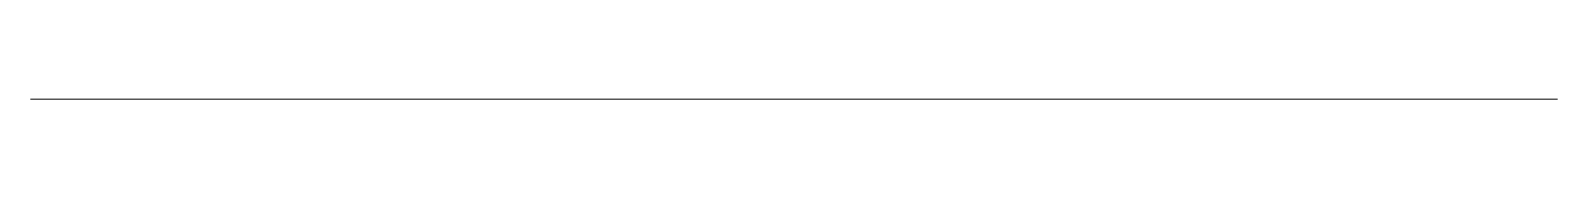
# Model space of a CAD drawing. Header units: millimetres. Extents: x 1086 to 2331, y 0 to 0.
# Drawn here: x 1086 to 1846, y 0 to 0 of the extents above; entities that cross this region are included whole.
import ezdxf

# ---------------------------------------------------------------- set-up
doc = ezdxf.new("R2010")
doc.units = ezdxf.units.MM
doc.header["$MEASUREMENT"] = 0

msp = doc.modelspace()

# ---------------------------------------------------------------- linework, layer by layer
at = {"color": 0, "linetype": 'Continuous', "lineweight": 0}
for p, q in [((1102.51, 0, 12.5), (1085.51, 0, 12.5)), ((1102.51, 0, 1012.5), (1085.51, 0, 1012.5)), ((1085.51, 0, 1012.5), (1085.51, 0, 12.5)), ((1102.51, 0, 12.5), (1085.51, 0, 12.5)), ((1085.51, 0, 1012.5), (1102.51, 0, 1012.5)), ((1085.51, 0, 12.5), (1085.51, 0, 1012.5)), ((1318.51, 0, 12.5), (1102.51, 0, 12.5)), ((1318.51, 0, 1012.5), (1102.51, 0, 1012.5)), ((1318.51, 0, 12.5), (1102.51, 0, 12.5)), ((1102.51, 0, 1012.5), (1318.51, 0, 1012.5)), ((1102.51, 0, 12.5), (1102.51, 0, 1012.5)), ((1102.51, 0, 1012.5), (1102.51, 0, 12.5)), ((1295.51, 0, 549.5), (1295.51, 0, 565.5)), ((1295.51, 0, 629.5), (1295.51, 0, 645.5)), ((1295.51, 0, 469.5), (1295.51, 0, 485.5)), ((1295.51, 0, 509.5), (1295.51, 0, 525.5)), ((1295.51, 0, 589.5), (1295.51, 0, 605.5)), ((1310.51, 0, 517.5), (1310.51, 0, 507.12)), ((1310.51, 0, 637.5), (1310.51, 0, 627.12)), ((1310.51, 0, 487.87), (1310.51, 0, 477.5)), ((1310.51, 0, 647.87), (1310.51, 0, 637.5)), ((1310.51, 0, 527.87), (1310.51, 0, 517.5)), ((1310.51, 0, 477.5), (1310.51, 0, 467.12)), ((1310.51, 0, 607.87), (1310.51, 0, 597.5)), ((1310.51, 0, 557.5), (1310.51, 0, 547.12)), ((1310.51, 0, 597.5), (1310.51, 0, 587.12)), ((1310.51, 0, 567.87), (1310.51, 0, 557.5)), ((1310.51, 0, 604.52), (1310.51, 0, 605.5)), ((1310.51, 0, 564.52), (1310.51, 0, 565.5)), ((1310.51, 0, 644.52), (1310.51, 0, 645.5)), ((1310.51, 0, 524.52), (1310.51, 0, 525.5)), ((1310.51, 0, 477.5), (1310.51, 0, 469.5)), ((1310.51, 0, 484.52), (1310.51, 0, 485.5)), ((1310.51, 0, 517.5), (1310.51, 0, 527.87)), ((1310.51, 0, 507.12), (1310.51, 0, 517.5)), ((1310.51, 0, 597.5), (1310.51, 0, 607.87)), ((1310.51, 0, 587.12), (1310.51, 0, 597.5)), ((1310.51, 0, 637.5), (1310.51, 0, 647.87)), ((1310.51, 0, 627.12), (1310.51, 0, 637.5)), ((1310.51, 0, 477.5), (1310.51, 0, 487.87)), ((1310.51, 0, 467.12), (1310.51, 0, 477.5)), ((1310.51, 0, 557.5), (1310.51, 0, 567.87)), ((1310.51, 0, 547.12), (1310.51, 0, 557.5)), ((1310.51, 0, 517.5), (1310.51, 0, 509.5)), ((1318.51, 0, 568.76), (1311.39, 0, 568.76)), ((1311.39, 0, 568.31), (1318.51, 0, 568.31)), ((1311.39, 0, 568.76), (1311.39, 0, 568.31)), ((1318.51, 0, 568.76), (1311.39, 0, 568.76)), ((1318.51, 0, 506.68), (1311.39, 0, 506.68)), ((1311.39, 0, 517.06), (1318.51, 0, 517.06)), ((1311.39, 0, 506.68), (1311.39, 0, 517.06)), ((1318.51, 0, 626.68), (1311.39, 0, 626.68)), ((1311.39, 0, 637.06), (1318.51, 0, 637.06)), ((1311.39, 0, 626.68), (1311.39, 0, 637.06)), ((1318.51, 0, 517.94), (1311.39, 0, 517.94)), ((1311.39, 0, 528.31), (1318.51, 0, 528.31)), ((1311.39, 0, 517.94), (1311.39, 0, 528.31)), ((1311.39, 0, 506.24), (1318.51, 0, 506.24)), ((1311.39, 0, 506.68), (1311.39, 0, 506.24)), ((1318.51, 0, 506.68), (1311.39, 0, 506.68)), ((1311.39, 0, 626.24), (1318.51, 0, 626.24)), ((1311.39, 0, 506.24), (1318.51, 0, 506.24)), ((1311.39, 0, 648.31), (1318.51, 0, 648.31)), ((1311.39, 0, 648.76), (1311.39, 0, 648.31)), ((1318.51, 0, 648.76), (1311.39, 0, 648.76)), ((1318.51, 0, 528.76), (1311.39, 0, 528.76)), ((1311.39, 0, 626.24), (1318.51, 0, 626.24)), ((1311.39, 0, 626.68), (1311.39, 0, 626.24)), ((1318.51, 0, 626.68), (1311.39, 0, 626.68)), ((1311.39, 0, 517.06), (1318.51, 0, 517.06)), ((1311.39, 0, 517.94), (1311.39, 0, 517.06)), ((1318.51, 0, 517.94), (1311.39, 0, 517.94)), ((1318.51, 0, 648.76), (1311.39, 0, 648.76)), ((1318.51, 0, 488.76), (1311.39, 0, 488.76)), ((1311.39, 0, 488.31), (1318.51, 0, 488.31)), ((1311.39, 0, 488.76), (1311.39, 0, 488.31)), ((1318.51, 0, 488.76), (1311.39, 0, 488.76)), ((1311.39, 0, 466.24), (1318.51, 0, 466.24)), ((1311.39, 0, 528.31), (1318.51, 0, 528.31)), ((1311.39, 0, 528.76), (1311.39, 0, 528.31)), ((1318.51, 0, 528.76), (1311.39, 0, 528.76)), ((1318.51, 0, 637.94), (1311.39, 0, 637.94)), ((1311.39, 0, 648.31), (1318.51, 0, 648.31)), ((1311.39, 0, 637.94), (1311.39, 0, 648.31)), ((1311.39, 0, 637.06), (1318.51, 0, 637.06)), ((1311.39, 0, 637.94), (1311.39, 0, 637.06)), ((1318.51, 0, 637.94), (1311.39, 0, 637.94)), ((1311.39, 0, 466.24), (1318.51, 0, 466.24)), ((1311.39, 0, 466.68), (1311.39, 0, 466.24)), ((1318.51, 0, 466.68), (1311.39, 0, 466.68)), ((1311.39, 0, 477.06), (1318.51, 0, 477.06)), ((1311.39, 0, 477.94), (1311.39, 0, 477.06)), ((1318.51, 0, 477.94), (1311.39, 0, 477.94)), ((1318.51, 0, 466.68), (1311.39, 0, 466.68)), ((1311.39, 0, 477.06), (1318.51, 0, 477.06)), ((1311.39, 0, 466.68), (1311.39, 0, 477.06)), ((1318.51, 0, 477.94), (1311.39, 0, 477.94)), ((1311.39, 0, 488.31), (1318.51, 0, 488.31)), ((1311.39, 0, 477.94), (1311.39, 0, 488.31)), ((1311.39, 0, 597.06), (1318.51, 0, 597.06)), ((1311.39, 0, 597.94), (1311.39, 0, 597.06)), ((1318.51, 0, 597.94), (1311.39, 0, 597.94)), ((1311.39, 0, 557.06), (1318.51, 0, 557.06)), ((1311.39, 0, 557.94), (1311.39, 0, 557.06)), ((1318.51, 0, 557.94), (1311.39, 0, 557.94)), ((1311.39, 0, 546.24), (1318.51, 0, 546.24)), ((1311.39, 0, 546.68), (1311.39, 0, 546.24)), ((1318.51, 0, 546.68), (1311.39, 0, 546.68)), ((1318.51, 0, 586.68), (1311.39, 0, 586.68)), ((1311.39, 0, 597.06), (1318.51, 0, 597.06)), ((1311.39, 0, 586.68), (1311.39, 0, 597.06)), ((1318.51, 0, 608.76), (1311.39, 0, 608.76)), ((1311.39, 0, 506.24), (1311.39, 0, 506.68)), ((1311.39, 0, 506.68), (1311.39, 0, 517.06)), ((1311.39, 0, 637.06), (1311.39, 0, 637.94)), ((1318.51, 0, 597.94), (1311.39, 0, 597.94)), ((1311.39, 0, 608.31), (1318.51, 0, 608.31)), ((1311.39, 0, 597.94), (1311.39, 0, 608.31)), ((1311.39, 0, 608.31), (1318.51, 0, 608.31)), ((1311.39, 0, 608.76), (1311.39, 0, 608.31)), ((1318.51, 0, 608.76), (1311.39, 0, 608.76)), ((1311.39, 0, 626.68), (1311.39, 0, 637.06)), ((1311.39, 0, 517.06), (1311.39, 0, 517.94)), ((1311.39, 0, 586.24), (1318.51, 0, 586.24)), ((1311.39, 0, 586.68), (1311.39, 0, 586.24)), ((1318.51, 0, 586.68), (1311.39, 0, 586.68)), ((1311.39, 0, 626.24), (1311.39, 0, 626.68)), ((1311.39, 0, 586.24), (1318.51, 0, 586.24)), ((1318.51, 0, 557.94), (1311.39, 0, 557.94)), ((1311.39, 0, 568.31), (1318.51, 0, 568.31)), ((1311.39, 0, 557.94), (1311.39, 0, 568.31)), ((1311.39, 0, 488.31), (1311.39, 0, 488.76)), ((1311.39, 0, 477.94), (1311.39, 0, 488.31)), ((1311.39, 0, 637.94), (1311.39, 0, 648.31)), ((1311.39, 0, 546.24), (1318.51, 0, 546.24)), ((1311.39, 0, 517.94), (1311.39, 0, 528.31)), ((1318.51, 0, 546.68), (1311.39, 0, 546.68)), ((1311.39, 0, 557.06), (1318.51, 0, 557.06)), ((1311.39, 0, 546.68), (1311.39, 0, 557.06)), ((1311.39, 0, 528.31), (1311.39, 0, 528.76)), ((1311.39, 0, 648.31), (1311.39, 0, 648.76)), ((1311.39, 0, 466.68), (1311.39, 0, 477.06)), ((1311.39, 0, 466.24), (1311.39, 0, 466.68)), ((1311.39, 0, 597.94), (1311.39, 0, 608.31)), ((1311.39, 0, 546.68), (1311.39, 0, 557.06)), ((1311.39, 0, 557.06), (1311.39, 0, 557.94)), ((1311.39, 0, 586.68), (1311.39, 0, 597.06)), ((1311.39, 0, 608.31), (1311.39, 0, 608.76)), ((1311.39, 0, 597.06), (1311.39, 0, 597.94)), ((1311.39, 0, 546.24), (1311.39, 0, 546.68)), ((1311.39, 0, 568.31), (1311.39, 0, 568.76)), ((1311.39, 0, 477.06), (1311.39, 0, 477.94)), ((1311.39, 0, 557.94), (1311.39, 0, 568.31)), ((1311.39, 0, 586.24), (1311.39, 0, 586.68)), ((1335.51, 0, 12.5), (1318.51, 0, 12.5)), ((1335.51, 0, 1012.5), (1318.51, 0, 1012.5)), ((1318.51, 0, 1012.5), (1318.51, 0, 12.5)), ((1335.51, 0, 12.5), (1318.51, 0, 12.5)), ((1318.51, 0, 1012.5), (1335.51, 0, 1012.5)), ((1318.51, 0, 12.5), (1318.51, 0, 1012.5)), ((1335.51, 0, 12.5), (1335.51, 0, 1012.5)), ((1335.51, 0, 1012.5), (1335.51, 0, 12.5)), ((1345.51, 0, 677.5), (1335.51, 0, 677.5)), ((1335.51, 0, 437.5), (1345.41, 0, 437.5)), ((1345.51, 0, 677.5), (1335.51, 0, 677.5)), ((1335.51, 0, 437.5), (1345.41, 0, 437.5)), ((1345.41, 0, 437.5), (1345.42, 0, 437.5)), ((1345.41, 0, 437.5), (1345.51, 0, 437.5)), ((1345.42, 0, 437.5), (1345.51, 0, 437.5)), ((1345.51, 0, 437.6), (1345.51, 0, 677.5)), ((1345.51, 0, 696.5), (1345.51, 0, 712.5)), ((1345.51, 0, 677.5), (1345.51, 0, 696.5)), ((1345.51, 0, 677.5), (1351.51, 0, 677.5)), ((1345.51, 0, 437.6), (1345.51, 0, 677.5)), ((1345.51, 0, 437.5), (1345.51, 0, 437.6)), ((1345.51, 0, 328.5), (1345.51, 0, 437.4)), ((1345.51, 0, 312.5), (1345.51, 0, 328.5)), ((1345.51, 0, 677.5), (1351.51, 0, 677.5)), ((1345.51, 0, 312.5), (1845.51, 0, 312.5)), ((1345.51, 0, 328.5), (1345.51, 0, 437.4)), ((1345.51, 0, 677.5), (1345.51, 0, 696.5)), ((1845.51, 0, 712.5), (1345.51, 0, 712.5)), ((1845.51, 0, 328.5), (1345.51, 0, 328.5)), ((1345.51, 0, 696.5), (1845.51, 0, 696.5)), ((1345.51, 0, 312.5), (1345.51, 0, 328.5)), ((1845.51, 0, 312.5), (1345.51, 0, 312.5)), ((1345.51, 0, 328.5), (1845.51, 0, 328.5)), ((1345.51, 0, 696.5), (1345.51, 0, 712.5)), ((1845.51, 0, 696.5), (1345.51, 0, 696.5)), ((1345.51, 0, 712.5), (1845.51, 0, 712.5)), ((1345.51, 0, 437.5), (1345.51, 0, 437.6)), ((1345.51, 0, 437.5), (1345.61, 0, 437.5)), ((1345.51, 0, 437.4), (1345.51, 0, 437.5)), ((1345.61, 0, 437.5), (1345.51, 0, 437.5)), ((1345.51, 0, 437.4), (1345.51, 0, 437.5)), ((1345.61, 0, 437.5), (1351.51, 0, 437.5)), ((1351.51, 0, 437.5), (1345.61, 0, 437.5)), ((1346.09, 0, 517.79), (1346.09, 0, 528.46)), ((1346.09, 0, 506.53), (1346.09, 0, 517.2)), ((1346.09, 0, 586.53), (1346.09, 0, 597.2)), ((1346.09, 0, 477.79), (1346.09, 0, 488.46)), ((1346.09, 0, 637.79), (1346.09, 0, 648.46)), ((1346.09, 0, 597.79), (1346.09, 0, 608.46)), ((1346.09, 0, 466.53), (1346.09, 0, 477.2)), ((1346.09, 0, 546.53), (1346.09, 0, 557.2)), ((1346.09, 0, 557.79), (1346.09, 0, 568.46)), ((1346.09, 0, 626.53), (1346.09, 0, 637.2)), ((1346.09, 0, 546.28), (1346.09, 0, 546.53)), ((1346.09, 0, 546.24), (1346.09, 0, 546.28)), ((1346.09, 0, 568.46), (1346.09, 0, 557.79)), ((1354.92, 0, 568.46), (1346.09, 0, 568.46)), ((1346.09, 0, 557.79), (1354.92, 0, 557.79)), ((1354.92, 0, 546.24), (1346.09, 0, 546.24)), ((1346.09, 0, 568.63), (1346.09, 0, 568.76)), ((1346.09, 0, 568.46), (1346.09, 0, 568.63)), ((1346.09, 0, 557.2), (1346.09, 0, 546.53)), ((1354.92, 0, 557.2), (1346.09, 0, 557.2)), ((1346.09, 0, 546.53), (1354.92, 0, 546.53)), ((1346.09, 0, 557.44), (1346.09, 0, 557.79)), ((1346.09, 0, 557.2), (1346.09, 0, 557.44)), ((1346.09, 0, 568.76), (1354.92, 0, 568.76)), ((1346.09, 0, 608.46), (1354.92, 0, 608.46)), ((1346.09, 0, 608.76), (1346.09, 0, 608.46)), ((1354.92, 0, 608.76), (1346.09, 0, 608.76)), ((1346.09, 0, 637.2), (1354.92, 0, 637.2)), ((1346.09, 0, 637.79), (1346.09, 0, 637.2)), ((1354.92, 0, 637.79), (1346.09, 0, 637.79)), ((1346.09, 0, 466.24), (1354.92, 0, 466.24)), ((1346.09, 0, 466.53), (1346.09, 0, 466.24)), ((1354.92, 0, 466.53), (1346.09, 0, 466.53)), ((1346.09, 0, 488.46), (1354.92, 0, 488.46)), ((1346.09, 0, 488.76), (1346.09, 0, 488.46)), ((1354.92, 0, 488.76), (1346.09, 0, 488.76)), ((1346.09, 0, 477.2), (1354.92, 0, 477.2)), ((1346.09, 0, 477.79), (1346.09, 0, 477.2)), ((1354.92, 0, 477.79), (1346.09, 0, 477.79)), ((1346.09, 0, 626.24), (1354.92, 0, 626.24)), ((1346.09, 0, 626.53), (1346.09, 0, 626.24)), ((1354.92, 0, 626.53), (1346.09, 0, 626.53)), ((1346.09, 0, 517.2), (1354.92, 0, 517.2)), ((1346.09, 0, 517.79), (1346.09, 0, 517.2)), ((1354.92, 0, 517.79), (1346.09, 0, 517.79)), ((1346.09, 0, 546.24), (1354.92, 0, 546.24)), ((1346.09, 0, 546.53), (1346.09, 0, 546.24)), ((1354.92, 0, 546.53), (1346.09, 0, 546.53)), ((1346.09, 0, 528.46), (1354.92, 0, 528.46)), ((1346.09, 0, 528.76), (1346.09, 0, 528.46)), ((1354.92, 0, 528.76), (1346.09, 0, 528.76)), ((1346.09, 0, 506.24), (1354.92, 0, 506.24)), ((1346.09, 0, 506.53), (1346.09, 0, 506.24)), ((1354.92, 0, 506.53), (1346.09, 0, 506.53)), ((1346.09, 0, 586.24), (1354.92, 0, 586.24)), ((1346.09, 0, 586.53), (1346.09, 0, 586.24)), ((1354.92, 0, 586.53), (1346.09, 0, 586.53)), ((1346.09, 0, 597.2), (1354.92, 0, 597.2)), ((1346.09, 0, 597.79), (1346.09, 0, 597.2)), ((1354.92, 0, 597.79), (1346.09, 0, 597.79)), ((1346.09, 0, 648.46), (1354.92, 0, 648.46)), ((1346.09, 0, 648.76), (1346.09, 0, 648.46)), ((1354.92, 0, 648.76), (1346.09, 0, 648.76)), ((1346.09, 0, 568.46), (1354.92, 0, 568.46)), ((1346.09, 0, 568.76), (1346.09, 0, 568.46)), ((1354.92, 0, 568.76), (1346.09, 0, 568.76)), ((1346.09, 0, 557.2), (1354.92, 0, 557.2)), ((1346.09, 0, 557.79), (1346.09, 0, 557.2)), ((1354.92, 0, 557.79), (1346.09, 0, 557.79)), ((1346.09, 0, 528.63), (1346.09, 0, 528.76)), ((1346.09, 0, 528.46), (1346.09, 0, 528.63)), ((1346.09, 0, 528.76), (1354.92, 0, 528.76)), ((1346.09, 0, 517.2), (1346.09, 0, 506.53)), ((1354.92, 0, 517.2), (1346.09, 0, 517.2)), ((1346.09, 0, 506.53), (1354.92, 0, 506.53)), ((1354.92, 0, 506.24), (1346.09, 0, 506.24)), ((1346.09, 0, 517.44), (1346.09, 0, 517.79)), ((1346.09, 0, 517.2), (1346.09, 0, 517.44)), ((1346.09, 0, 528.46), (1346.09, 0, 517.79)), ((1354.92, 0, 528.46), (1346.09, 0, 528.46)), ((1346.09, 0, 517.79), (1354.92, 0, 517.79)), ((1346.09, 0, 506.28), (1346.09, 0, 506.53)), ((1346.09, 0, 506.24), (1346.09, 0, 506.28)), ((1346.09, 0, 648.76), (1354.92, 0, 648.76)), ((1346.09, 0, 477.2), (1346.09, 0, 466.53)), ((1354.92, 0, 477.2), (1346.09, 0, 477.2)), ((1346.09, 0, 466.53), (1354.92, 0, 466.53)), ((1346.09, 0, 608.46), (1346.09, 0, 597.79)), ((1354.92, 0, 608.46), (1346.09, 0, 608.46)), ((1346.09, 0, 597.79), (1354.92, 0, 597.79)), ((1346.09, 0, 597.2), (1346.09, 0, 586.53)), ((1354.92, 0, 597.2), (1346.09, 0, 597.2)), ((1346.09, 0, 586.53), (1354.92, 0, 586.53)), ((1354.92, 0, 586.24), (1346.09, 0, 586.24)), ((1346.09, 0, 586.28), (1346.09, 0, 586.53)), ((1346.09, 0, 586.24), (1346.09, 0, 586.28)), ((1346.09, 0, 488.76), (1354.92, 0, 488.76)), ((1346.09, 0, 637.2), (1346.09, 0, 626.53)), ((1354.92, 0, 637.2), (1346.09, 0, 637.2)), ((1346.09, 0, 626.53), (1354.92, 0, 626.53)), ((1346.09, 0, 637.44), (1346.09, 0, 637.79)), ((1346.09, 0, 637.2), (1346.09, 0, 637.44)), ((1346.09, 0, 608.76), (1354.92, 0, 608.76)), ((1346.09, 0, 597.44), (1346.09, 0, 597.79)), ((1346.09, 0, 597.2), (1346.09, 0, 597.44)), ((1346.09, 0, 488.46), (1346.09, 0, 477.79)), ((1354.92, 0, 488.46), (1346.09, 0, 488.46)), ((1346.09, 0, 477.79), (1354.92, 0, 477.79)), ((1346.09, 0, 648.63), (1346.09, 0, 648.76)), ((1346.09, 0, 648.46), (1346.09, 0, 648.63)), ((1346.09, 0, 488.63), (1346.09, 0, 488.76)), ((1346.09, 0, 488.46), (1346.09, 0, 488.63)), ((1346.09, 0, 608.63), (1346.09, 0, 608.76)), ((1346.09, 0, 608.46), (1346.09, 0, 608.63)), ((1346.09, 0, 648.46), (1346.09, 0, 637.79)), ((1354.92, 0, 648.46), (1346.09, 0, 648.46)), ((1346.09, 0, 637.79), (1354.92, 0, 637.79)), ((1354.92, 0, 626.24), (1346.09, 0, 626.24)), ((1354.92, 0, 466.24), (1346.09, 0, 466.24)), ((1346.09, 0, 466.28), (1346.09, 0, 466.53)), ((1346.09, 0, 466.24), (1346.09, 0, 466.28)), ((1346.09, 0, 626.28), (1346.09, 0, 626.53)), ((1346.09, 0, 626.24), (1346.09, 0, 626.28)), ((1346.09, 0, 477.44), (1346.09, 0, 477.79)), ((1346.09, 0, 477.2), (1346.09, 0, 477.44)), ((1351.51, 0, 677.5), (1351.51, 0, 648.76)), ((1351.51, 0, 626.24), (1351.51, 0, 608.76)), ((1351.51, 0, 586.24), (1351.51, 0, 568.76)), ((1351.51, 0, 546.24), (1351.51, 0, 528.76)), ((1351.51, 0, 506.24), (1351.51, 0, 488.76)), ((1351.51, 0, 466.24), (1351.51, 0, 437.5)), ((1351.51, 0, 437.5), (1351.51, 0, 466.24)), ((1351.51, 0, 488.76), (1351.51, 0, 506.24)), ((1351.51, 0, 528.76), (1351.51, 0, 546.24)), ((1351.51, 0, 568.76), (1351.51, 0, 586.24)), ((1351.51, 0, 608.76), (1351.51, 0, 626.24)), ((1351.51, 0, 648.76), (1351.51, 0, 677.5)), ((1351.51, 0, 648.76), (1351.51, 0, 626.24)), ((1351.51, 0, 608.76), (1351.51, 0, 586.24)), ((1351.51, 0, 568.76), (1351.51, 0, 546.24)), ((1351.51, 0, 528.76), (1351.51, 0, 506.24)), ((1351.51, 0, 488.76), (1351.51, 0, 466.24)), ((1351.51, 0, 466.24), (1351.51, 0, 488.76)), ((1351.51, 0, 506.24), (1351.51, 0, 528.76)), ((1351.51, 0, 546.24), (1351.51, 0, 568.76)), ((1351.51, 0, 586.24), (1351.51, 0, 608.76)), ((1351.51, 0, 626.24), (1351.51, 0, 648.76)), ((1354.92, 0, 557.79), (1354.92, 0, 568.46)), ((1354.92, 0, 546.53), (1354.92, 0, 557.2)), ((1354.92, 0, 608.46), (1354.92, 0, 608.76)), ((1354.92, 0, 637.2), (1354.92, 0, 637.79)), ((1354.92, 0, 466.24), (1354.92, 0, 466.53)), ((1354.92, 0, 488.46), (1354.92, 0, 477.79)), ((1354.92, 0, 648.46), (1354.92, 0, 637.79)), ((1354.92, 0, 488.46), (1354.92, 0, 488.76)), ((1354.92, 0, 477.2), (1354.92, 0, 477.79)), ((1354.92, 0, 517.2), (1354.92, 0, 506.53)), ((1354.92, 0, 626.24), (1354.92, 0, 626.53)), ((1354.92, 0, 517.2), (1354.92, 0, 517.79)), ((1354.92, 0, 546.24), (1354.92, 0, 546.53)), ((1354.92, 0, 608.46), (1354.92, 0, 597.79)), ((1354.92, 0, 528.46), (1354.92, 0, 528.76)), ((1354.92, 0, 528.46), (1354.92, 0, 517.79)), ((1354.92, 0, 477.2), (1354.92, 0, 466.53)), ((1354.92, 0, 506.24), (1354.92, 0, 506.53)), ((1354.92, 0, 586.24), (1354.92, 0, 586.53)), ((1354.92, 0, 597.2), (1354.92, 0, 597.79)), ((1354.92, 0, 597.2), (1354.92, 0, 586.53)), ((1354.92, 0, 648.46), (1354.92, 0, 648.76)), ((1354.92, 0, 637.2), (1354.92, 0, 626.53)), ((1354.92, 0, 568.46), (1354.92, 0, 568.76)), ((1354.92, 0, 568.46), (1354.92, 0, 557.79)), ((1354.92, 0, 557.2), (1354.92, 0, 546.53)), ((1354.92, 0, 557.2), (1354.92, 0, 557.79)), ((1354.92, 0, 608.76), (1354.92, 0, 608.46)), ((1354.92, 0, 517.79), (1354.92, 0, 517.2)), ((1354.92, 0, 557.79), (1354.92, 0, 557.2)), ((1354.92, 0, 648.76), (1354.92, 0, 648.46)), ((1354.92, 0, 568.76), (1354.92, 0, 568.46)), ((1354.92, 0, 477.79), (1354.92, 0, 477.2)), ((1354.92, 0, 466.53), (1354.92, 0, 466.24)), ((1354.92, 0, 488.76), (1354.92, 0, 488.46)), ((1354.92, 0, 506.53), (1354.92, 0, 506.24)), ((1354.92, 0, 597.79), (1354.92, 0, 597.2)), ((1354.92, 0, 626.53), (1354.92, 0, 626.24)), ((1354.92, 0, 586.53), (1354.92, 0, 586.24)), ((1354.92, 0, 637.79), (1354.92, 0, 637.2)), ((1354.92, 0, 546.53), (1354.92, 0, 546.24)), ((1354.92, 0, 528.76), (1354.92, 0, 528.46)), ((1354.92, 0, 506.53), (1354.92, 0, 517.2)), ((1354.92, 0, 517.79), (1354.92, 0, 528.46)), ((1354.92, 0, 466.53), (1354.92, 0, 477.2)), ((1354.92, 0, 597.79), (1354.92, 0, 608.46)), ((1354.92, 0, 586.53), (1354.92, 0, 597.2)), ((1354.92, 0, 626.53), (1354.92, 0, 637.2)), ((1354.92, 0, 477.79), (1354.92, 0, 488.46)), ((1354.92, 0, 637.79), (1354.92, 0, 648.46)), ((1355.51, 0, 477.5), (1355.51, 0, 488.17)), ((1355.51, 0, 637.5), (1355.51, 0, 648.17)), ((1355.51, 0, 506.83), (1355.51, 0, 517.5)), ((1355.51, 0, 597.5), (1355.51, 0, 608.17)), ((1355.51, 0, 517.5), (1355.51, 0, 528.17)), ((1355.51, 0, 466.83), (1355.51, 0, 477.5)), ((1355.51, 0, 586.83), (1355.51, 0, 597.5)), ((1355.51, 0, 626.83), (1355.51, 0, 637.5)), ((1355.51, 0, 557.5), (1355.51, 0, 568.17)), ((1355.51, 0, 546.83), (1355.51, 0, 557.5)), ((1355.51, 0, 637.5), (1355.51, 0, 626.83)), ((1355.51, 0, 648.17), (1355.51, 0, 637.5)), ((1355.51, 0, 517.5), (1355.51, 0, 506.83)), ((1355.51, 0, 528.17), (1355.51, 0, 517.5)), ((1355.51, 0, 557.5), (1355.51, 0, 546.83)), ((1355.51, 0, 568.17), (1355.51, 0, 557.5)), ((1355.51, 0, 477.5), (1355.51, 0, 466.83)), ((1355.51, 0, 488.17), (1355.51, 0, 477.5)), ((1355.51, 0, 597.5), (1355.51, 0, 586.83)), ((1355.51, 0, 608.17), (1355.51, 0, 597.5)), ((1845.51, 0, 696.5), (1845.51, 0, 712.5)), ((1845.51, 0, 328.5), (1845.51, 0, 696.5)), ((1845.51, 0, 312.5), (1845.51, 0, 328.5)), ((1845.51, 0, 696.5), (1845.51, 0, 328.5)), ((1845.51, 0, 328.5), (1845.51, 0, 312.5)), ((1845.51, 0, 712.5), (1845.51, 0, 696.5))]:
    msp.add_line(p, q, dxfattribs=at)
at = {"color": 0, "linetype": 'Continuous', "lineweight": 0, "extrusion": (0, -1, 0)}
for centre, radius, start, end in [((1311.39, 507.12), 0.882, 180, 270), ((1311.39, 647.87), 0.882, 90, 180), ((1311.39, 507.12), 0.882, 180, 270), ((1311.39, 627.12), 0.882, 180, 270), ((1311.39, 627.12), 0.882, 180, 270), ((1311.39, 487.87), 0.882, 90, 180), ((1311.39, 467.12), 0.882, 180, 270), ((1311.39, 527.87), 0.882, 90, 180), ((1311.39, 487.87), 0.882, 90, 180), ((1311.39, 527.87), 0.882, 90, 180), ((1311.39, 647.87), 0.882, 90, 180), ((1311.39, 467.12), 0.882, 180, 270), ((1311.39, 587.12), 0.882, 180, 270), ((1311.39, 567.87), 0.882, 90, 180), ((1311.39, 607.87), 0.882, 90, 180), ((1311.39, 547.12), 0.882, 180, 270), ((1311.39, 607.87), 0.882, 90, 180), ((1311.39, 567.87), 0.882, 90, 180), ((1311.39, 547.12), 0.882, 180, 270), ((1311.39, 587.12), 0.882, 180, 270), ((1345.51, 437.5), 0.1, 90, 180.00002), ((1345.51, 437.5), 0.1, 90, 180), ((1345.51, 437.5), 0.1, 180, 270), ((1345.51, 437.5), 0.1, 270, 90), ((1345.51, 437.5), 0.1, 270, 90), ((1346.09, 506.83), 0.588, 180, 270), ((1346.09, 488.17), 0.588, 90, 180), ((1346.09, 466.83), 0.588, 180, 270), ((1346.09, 626.83), 0.588, 180, 270), ((1346.09, 648.17), 0.588, 90, 180), ((1346.09, 586.83), 0.588, 180, 270), ((1346.09, 546.83), 0.588, 180, 270), ((1346.09, 568.17), 0.588, 90, 180), ((1346.09, 608.17), 0.588, 90, 180), ((1346.09, 528.17), 0.588, 90, 180), ((1346.09, 546.83), 0.588, 180, 270), ((1346.09, 568.17), 0.588, 90, 180), ((1346.09, 528.17), 0.588, 90, 180), ((1346.09, 506.83), 0.588, 180, 270), ((1346.09, 586.83), 0.588, 180, 270), ((1346.09, 648.17), 0.588, 90, 180), ((1346.09, 488.17), 0.588, 90, 180), ((1346.09, 608.17), 0.588, 90, 180), ((1346.09, 466.83), 0.588, 180, 270), ((1346.09, 626.83), 0.588, 180, 270), ((1354.92, 648.17), 0.588, 0, 90), ((1354.92, 546.83), 0.588, 270, 360), ((1354.92, 608.17), 0.588, 0, 90), ((1354.92, 488.17), 0.588, 0, 90), ((1354.92, 506.83), 0.588, 270, 360), ((1354.92, 466.83), 0.588, 270, 360), ((1354.92, 586.83), 0.588, 270, 0), ((1354.92, 626.83), 0.588, 270, 0), ((1354.92, 528.17), 0.588, 0, 90), ((1354.92, 568.17), 0.588, 0, 90), ((1354.92, 608.17), 0.588, 0, 90), ((1354.92, 648.17), 0.588, 0, 90), ((1354.92, 568.17), 0.588, 0, 90), ((1354.92, 466.83), 0.588, 270, 0), ((1354.92, 488.17), 0.588, 0, 90), ((1354.92, 506.83), 0.588, 270, 0), ((1354.92, 626.83), 0.588, 270, 0), ((1354.92, 586.83), 0.588, 270, 0), ((1354.92, 546.83), 0.588, 270, 0), ((1354.92, 528.17), 0.588, 0, 90)]:
    msp.add_arc(centre, radius, start, end, dxfattribs=at)
for centre, major_axis, start_param, end_param in [((1311.39, 0, 507.12), (-0.882, 0), 0, 1.570796), ((1311.39, 0, 507.12), (0.882, 0), 3.141593, 4.712389), ((1311.39, 0, 517.5), (-0.882, 0), 0, 1.570796), ((1311.39, 0, 637.5), (0.882, 0), 3.141593, 4.712389), ((1311.39, 0, 637.5), (-0.882, 0), 4.712389, 6.283185), ((1311.39, 0, 627.12), (0.882, 0), 3.141593, 4.712389), ((1311.39, 0, 637.5), (-0.882, 0), 0, 1.570796), ((1311.39, 0, 517.5), (0.882, 0), 3.141593, 4.712389), ((1311.39, 0, 517.5), (-0.882, 0), 4.712389, 6.283185), ((1311.39, 0, 627.12), (-0.882, 0), 0, 1.570796), ((1311.39, 0, 487.87), (0.882, 0), 1.570796, 3.141593), ((1311.39, 0, 477.5), (0.882, 0), 1.570796, 3.141593), ((1311.39, 0, 487.87), (-0.882, 0), 4.712389, 6.283185), ((1311.39, 0, 637.5), (0.882, 0), 1.570796, 3.141593), ((1311.39, 0, 647.87), (-0.882, 0), 4.712389, 6.283185), ((1311.39, 0, 517.5), (0.882, 0), 1.570796, 3.141593), ((1311.39, 0, 527.87), (-0.882, 0), 4.712389, 6.283185), ((1311.39, 0, 527.87), (0.882, 0), 1.570796, 3.141593), ((1311.39, 0, 647.87), (0.882, 0), 1.570796, 3.141593), ((1311.39, 0, 467.12), (0.882, 0), 3.141593, 4.712389), ((1311.39, 0, 477.5), (-0.882, 0), 0, 1.570796), ((1311.39, 0, 467.12), (-0.882, 0), 0, 1.570796), ((1311.39, 0, 597.5), (0.882, 0), 1.570796, 3.141593), ((1311.39, 0, 607.87), (-0.882, 0), 4.712389, 6.283185), ((1311.39, 0, 547.12), (0.882, 0), 3.141593, 4.712389), ((1311.39, 0, 557.5), (-0.882, 0), 0, 1.570796), ((1311.39, 0, 557.5), (0.882, 0), 3.141593, 4.712389), ((1311.39, 0, 557.5), (-0.882, 0), 4.712389, 6.283185), ((1311.39, 0, 587.12), (0.882, 0), 3.141593, 4.712389), ((1311.39, 0, 597.5), (-0.882, 0), 0, 1.570796), ((1311.39, 0, 607.87), (0.882, 0), 1.570796, 3.141593), ((1311.39, 0, 597.5), (0.882, 0), 3.141593, 4.712389), ((1311.39, 0, 597.5), (-0.882, 0), 4.712389, 6.283185), ((1311.39, 0, 547.12), (-0.882, 0), 0, 1.570796), ((1311.39, 0, 567.87), (0.882, 0), 1.570796, 3.141593), ((1311.39, 0, 477.5), (0.882, 0), 3.141593, 4.712389), ((1311.39, 0, 477.5), (-0.882, 0), 4.712389, 6.283185), ((1311.39, 0, 557.5), (0.882, 0), 1.570796, 3.141593), ((1311.39, 0, 567.87), (-0.882, 0), 4.712389, 6.283185), ((1311.39, 0, 587.12), (-0.882, 0), 0, 1.570796), ((1346.09, 0, 517.5), (0.588, 0), 1.570796, 3.141593), ((1346.09, 0, 528.17), (-0.588, 0), 4.712389, 6.283185), ((1346.09, 0, 506.83), (0.588, 0), 3.141593, 4.712389), ((1346.09, 0, 517.5), (-0.588, 0), 0, 1.570796), ((1346.09, 0, 586.83), (0.588, 0), 3.141593, 4.712389), ((1346.09, 0, 597.5), (-0.588, 0), 0, 1.570796), ((1346.09, 0, 477.5), (0.588, 0), 1.570796, 3.141593), ((1346.09, 0, 488.17), (-0.588, 0), 4.712389, 6.283185), ((1346.09, 0, 637.5), (0.588, 0), 1.570796, 3.141593), ((1346.09, 0, 648.17), (-0.588, 0), 4.712389, 6.283185), ((1346.09, 0, 597.5), (0.588, 0), 1.570796, 3.141593), ((1346.09, 0, 608.17), (-0.588, 0), 4.712389, 6.283185), ((1346.09, 0, 466.83), (0.588, 0), 3.141593, 4.712389), ((1346.09, 0, 477.5), (-0.588, 0), 0, 1.570796), ((1346.09, 0, 546.83), (0.588, 0), 3.141593, 4.712389), ((1346.09, 0, 557.5), (-0.588, 0), 0, 1.570796), ((1346.09, 0, 557.5), (0.588, 0), 1.570796, 3.141593), ((1346.09, 0, 568.17), (-0.588, 0), 4.712389, 6.283185), ((1346.09, 0, 626.83), (0.588, 0), 3.141593, 4.712389), ((1346.09, 0, 637.5), (-0.588, 0), 0, 1.570796), ((1346.09, 0, 546.83), (-0.588, 0), 0, 1.570796), ((1346.09, 0, 568.17), (0.588, 0), 1.570796, 3.141593), ((1346.09, 0, 557.5), (-0.588, 0), 4.712389, 6.283185), ((1346.09, 0, 557.5), (0.588, 0), 3.141593, 4.712389), ((1346.09, 0, 528.17), (0.588, 0), 1.570796, 3.141593), ((1346.09, 0, 517.5), (-0.588, 0), 4.712389, 6.283185), ((1346.09, 0, 517.5), (0.588, 0), 3.141593, 4.712389), ((1346.09, 0, 506.83), (-0.588, 0), 0, 1.570796), ((1346.09, 0, 586.83), (-0.588, 0), 0, 1.570796), ((1346.09, 0, 637.5), (-0.588, 0), 4.712389, 6.283185), ((1346.09, 0, 637.5), (0.588, 0), 3.141593, 4.712389), ((1346.09, 0, 597.5), (-0.588, 0), 4.712389, 6.283185), ((1346.09, 0, 597.5), (0.588, 0), 3.141593, 4.712389), ((1346.09, 0, 648.17), (0.588, 0), 1.570796, 3.141593), ((1346.09, 0, 488.17), (0.588, 0), 1.570796, 3.141593), ((1346.09, 0, 608.17), (0.588, 0), 1.570796, 3.141593), ((1346.09, 0, 466.83), (-0.588, 0), 0, 1.570796), ((1346.09, 0, 626.83), (-0.588, 0), 0, 1.570796), ((1346.09, 0, 477.5), (-0.588, 0), 4.712389, 6.283185), ((1346.09, 0, 477.5), (0.588, 0), 3.141593, 4.712389), ((1354.92, 0, 488.17), (-0.588, 0), 3.141593, 4.712389), ((1354.92, 0, 477.5), (0.588, 0), 0, 1.570796), ((1354.92, 0, 648.17), (-0.588, 0), 3.141593, 4.712389), ((1354.92, 0, 637.5), (0.588, 0), 0, 1.570796), ((1354.92, 0, 517.5), (-0.588, 0), 1.570796, 3.141593), ((1354.92, 0, 506.83), (0.588, 0), 4.712389, 6.283185), ((1354.92, 0, 608.17), (-0.588, 0), 3.141593, 4.712389), ((1354.92, 0, 597.5), (0.588, 0), 0, 1.570796), ((1354.92, 0, 528.17), (-0.588, 0), 3.141593, 4.712389), ((1354.92, 0, 517.5), (0.588, 0), 0, 1.570796), ((1354.92, 0, 477.5), (-0.588, 0), 1.570796, 3.141593), ((1354.92, 0, 466.83), (0.588, 0), 4.712389, 6.283185), ((1354.92, 0, 597.5), (-0.588, 0), 1.570796, 3.141593), ((1354.92, 0, 586.83), (0.588, 0), 4.712389, 6.283185), ((1354.92, 0, 637.5), (-0.588, 0), 1.570796, 3.141593), ((1354.92, 0, 626.83), (0.588, 0), 4.712389, 6.283185), ((1354.92, 0, 568.17), (-0.588, 0), 3.141593, 4.712389), ((1354.92, 0, 557.5), (0.588, 0), 0, 1.570796), ((1354.92, 0, 557.5), (-0.588, 0), 1.570796, 3.141593), ((1354.92, 0, 546.83), (0.588, 0), 4.712389, 6.283185), ((1354.92, 0, 608.17), (0.588, 0), 0, 1.570796), ((1354.92, 0, 517.5), (-0.588, 0), 3.141593, 4.712389), ((1354.92, 0, 517.5), (0.588, 0), 4.712389, 6.283185), ((1354.92, 0, 557.5), (-0.588, 0), 3.141593, 4.712389), ((1354.92, 0, 557.5), (0.588, 0), 4.712389, 6.283185), ((1354.92, 0, 648.17), (0.588, 0), 0, 1.570796), ((1354.92, 0, 568.17), (0.588, 0), 0, 1.570796), ((1354.92, 0, 477.5), (-0.588, 0), 3.141593, 4.712389), ((1354.92, 0, 477.5), (0.588, 0), 4.712389, 6.283185), ((1354.92, 0, 466.83), (-0.588, 0), 1.570796, 3.141593), ((1354.92, 0, 488.17), (0.588, 0), 0, 1.570796), ((1354.92, 0, 506.83), (-0.588, 0), 1.570796, 3.141593), ((1354.92, 0, 597.5), (-0.588, 0), 3.141593, 4.712389), ((1354.92, 0, 597.5), (0.588, 0), 4.712389, 6.283185), ((1354.92, 0, 626.83), (-0.588, 0), 1.570796, 3.141593), ((1354.92, 0, 586.83), (-0.588, 0), 1.570796, 3.141593), ((1354.92, 0, 637.5), (-0.588, 0), 3.141593, 4.712389), ((1354.92, 0, 637.5), (0.588, 0), 4.712389, 6.283185), ((1354.92, 0, 546.83), (-0.588, 0), 1.570796, 3.141593), ((1354.92, 0, 528.17), (0.588, 0), 0, 1.570796)]:
    msp.add_ellipse(centre, major_axis=major_axis, ratio=0.5, start_param=start_param, end_param=end_param, dxfattribs=at)

doc.saveas('drawing.dxf')
